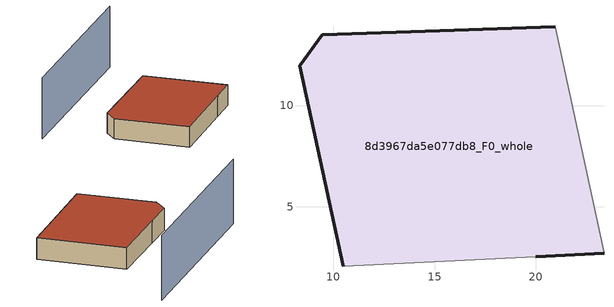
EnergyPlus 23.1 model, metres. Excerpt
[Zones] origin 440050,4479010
8d3967da5e077db8_F0_whole
 floor ground (EU_floor_Construction): 20.94,13.88 23.36,2.72 19.98,2.54 10.49,2.08 8.33,11.96 9.44,13.5 13.11,13.62 z0
 wall outside (EU_wall_Construction): 19.98,2.54 23.36,2.72 / 20.94,13.88 13.11,13.62 9.44,13.5 8.33,11.96 10.49,2.08 z0:3
 wall adiabatic (EU_wall_Construction): 10.49,2.08 19.98,2.54 / 23.36,2.72 20.94,13.88 z0:3
 roof outside (EU_roof_Construction): 23.36,2.72 20.94,13.88 13.11,13.62 9.44,13.5 8.33,11.96 10.49,2.08 19.98,2.54 z3
shading: 26.56,21.31 4.26,20.47 z0:9
[Building]
EU S2 Campaign: North Axis=0; Terrain=City; Solar Distribution=FullExterior
[Site:Location]
Madrid: Latitude=40.5; Longitude=-3.5; Time Zone=1; Elevation=609
[SizingPeriod:WeatherFileDays]
AnnualSizingPeriod: Begin Month=1; Begin Day of Month=1; End Month=12; End Day of Month=31; Day of Week for Start Day=Monday; Use Weather File Daylight Saving Period=No; Use Weather File Rain and Snow Indicators=No
[MATERIAL]
EU_InternalMass_Material: Roughness=MediumRough; Thickness=0.1; Conductivity=1; Density=1800; Specific Heat=900; Thermal Absorptance=0.9; Solar Absorptance=0.7; Visible Absorptance=0.7
[MATERIAL:NOMASS] Roughness=MediumRough; Thermal Absorptance=0.9; Solar Absorptance=0.7; Visible Absorptance=0.7
Name | Thermal Resistance
EU_wall_NoMass; EU_roof_NoMass | 2.16768
EU_floor_NoMass | 1.14339
[CONSTRUCTION]
EU_wall_Construction: EU_wall_NoMass
EU_roof_Construction: EU_roof_NoMass
EU_floor_Construction: EU_floor_NoMass
EU_InternalMass_Construction: EU_InternalMass_Material
[ZONE]
8d3967da5e077db8_F0_whole: Type=1; Multiplier=1; Ceiling Height=autocalculate; Volume=437.068; Floor Area=autocalculate; Part of Total Floor Area=Yes
[INTERNALMASS]
8d3967da5e077db8_F0_whole_EU_InternalMass: Construction=EU_InternalMass_Construction; Zone or ZoneList=8d3967da5e077db8_F0_whole; Surface Area=145.69
[OTHEREQUIPMENT]
EU_Step8_InternalGain_8d3967da5e077db8_F0_whole_f000: Fuel Type=Electricity; Zone or ZoneList or Space or SpaceList=8d3967da5e077db8_F0_whole; Schedule=EU_Step8_GainSchedule_8d3967da5e077db8_F0_whole_f000; Design Level Calculation Method=Watts/Area; Power per Zone Floor Area=1; Fraction Latent=0; Fraction Radiant=0; Fraction Lost=0; Carbon Dioxide Generation Rate=0; EndUse Subcategory=EU_Step8_InternalGains
[ZONEVENTILATION:DESIGNFLOWRATE]
EU_ConstantAir_8d3967da5e077db8_F0_whole: Zone or ZoneList or Space or SpaceList=8d3967da5e077db8_F0_whole; Schedule=EU_AlwaysOn; Design Flow Rate Calculation Method=AirChanges/Hour; Air Changes per Hour=0.480546; Ventilation Type=Natural; Fan Pressure Rise=0; Fan Total Efficiency=1; Constant Term Coefficient=1; Temperature Term Coefficient=0; Velocity Term Coefficient=0; Velocity Squared Term Coefficient=0; Minimum Indoor Temperature=-100; Maximum Indoor Temperature=100; Delta Temperature=-100; Minimum Outdoor Temperature=-100; Maximum Outdoor Temperature=100; Maximum Wind Speed=40
[HVACTEMPLATE:THERMOSTAT]
EU_HeatOnly_8d3967da5e077db8_F0_whole: Constant Heating Setpoint=20; Constant Cooling Setpoint=50
[HVACTEMPLATE:ZONE:IDEALLOADSAIRSYSTEM]
8d3967da5e077db8_F0_whole: Template Thermostat=EU_HeatOnly_8d3967da5e077db8_F0_whole; System Availability Schedule=EU_AlwaysOn; Maximum Heating Supply Air Temperature=50; Minimum Cooling Supply Air Temperature=13; Maximum Heating Supply Air Humidity Ratio=0.0156; Minimum Cooling Supply Air Humidity Ratio=0.0077; Heating Limit=NoLimit; Cooling Limit=NoLimit; Heating Availability Schedule=EU_AlwaysOn; Cooling Availability Schedule=EU_CoolingOff; Dehumidification Control Type=ConstantSensibleHeatRatio; Cooling Sensible Heat Ratio=0.7; Dehumidification Setpoint=60; Humidification Control Type=None; Humidification Setpoint=30; Outdoor Air Method=None; Outdoor Air Flow Rate per Person=0.00944; Outdoor Air Flow Rate per Zone Floor Area=0; Outdoor Air Flow Rate per Zone=0; Demand Controlled Ventilation Type=None; Outdoor Air Economizer Type=NoEconomizer; Heat Recovery Type=None; Sensible Heat Recovery Effectiveness=0.7; Latent Heat Recovery Effectiveness=0.65
[SIZING:ZONE]
8d3967da5e077db8_F0_whole: Zone Cooling Design Supply Air Temperature Input Method=SupplyAirTemperature; Zone Cooling Design Supply Air Temperature=13; Zone Heating Design Supply Air Temperature Input Method=SupplyAirTemperature; Zone Heating Design Supply Air Temperature=50; Zone Cooling Design Supply Air Humidity Ratio=0.008; Zone Heating Design Supply Air Humidity Ratio=0.008; Cooling Design Air Flow Method=DesignDay; Cooling Design Air Flow Rate=0; Cooling Minimum Air Flow per Zone Floor Area=0.000762; Cooling Minimum Air Flow=0; Cooling Minimum Air Flow Fraction=0.2; Heating Design Air Flow Method=DesignDay; Heating Design Air Flow Rate=0; Heating Maximum Air Flow per Zone Floor Area=0.002032; Heating Maximum Air Flow=0.141576; Heating Maximum Air Flow Fraction=0.3; Account for Dedicated Outdoor Air System=No; Dedicated Outdoor Air System Control Strategy=NeutralSupplyAir; Dedicated Outdoor Air Low Setpoint Temperature for Design=autosize; Dedicated Outdoor Air High Setpoint Temperature for Design=autosize; Zone Load Sizing Method=Sensible Load Only No Latent Load; Zone Latent Cooling Design Supply Air Humidity Ratio Input Method=HumidityRatioDifference; Zone Cooling Design Supply Air Humidity Ratio Difference=0.005; Zone Latent Heating Design Supply Air Humidity Ratio Input Method=HumidityRatioDifference; Zone Humidification Design Supply Air Humidity Ratio Difference=0.005
[SCHEDULE:CONSTANT]
Name | Hourly Value
EU_AlwaysOn | 1
EU_CoolingOff | 0
[SCHEDULE:FILE]
EU_Step8_GainSchedule_8d3967da5e077db8_F0_whole_f000: File=../../schedules/8d3967da5e077db8/8d3967da5e077db8_F0_whole_f000_gain.csv; Column Number=1; Rows to Skip at Top=0; Number of Hours of Data=8760; Column Separator=Comma; Interpolate to Timestep=No; Minutes per Item=60; Adjust Schedule for Daylight Savings=Yes
